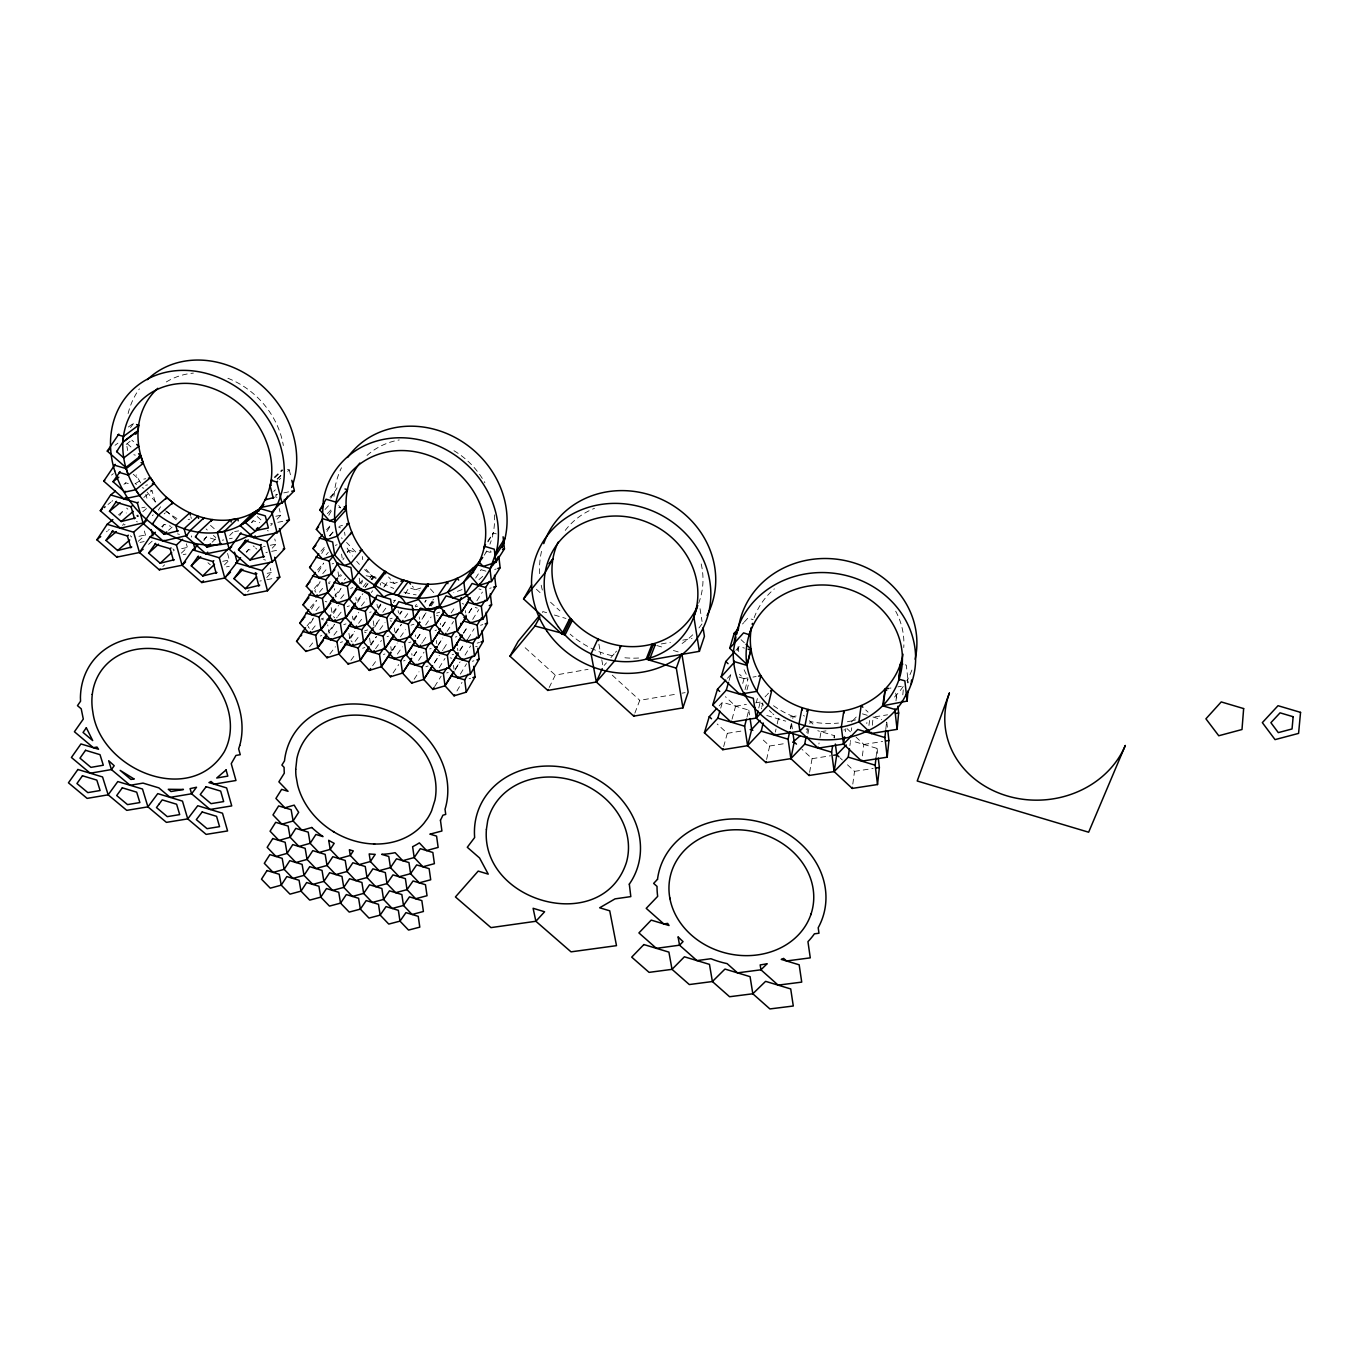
<?xml version="1.0" encoding="UTF-8"?>
<svg xmlns="http://www.w3.org/2000/svg" width="1369" height="1369" viewBox="0 0 1369 1369"><rect width="100%" height="100%" fill="white"/><g stroke="black" fill="none" stroke-linecap="round" stroke-linejoin="round"><path stroke-width="0.75" stroke-dasharray="5 3.75" d="M333.95 496.331L335.029 487.604A90.44 80.822 39.7 0 1 341.48 467.77M907.493 682.891L907.835 678.973A89.738 82.328 8.3 0 0 912.079 669.578M902.804 694.836L903.54 686.896M895.993 700.825L896.592 694.853M885.794 729.232L886.342 724.133M886.462 723.123L886.564 722.113M876.143 756.732L877.084 748.415L852.271 741.005M872.327 725.228L873.148 716.945M868.939 725.45L869.589 720.351M866.782 723.568L866.902 722.541M862.384 755.876L863.856 744.462L856.053 737.121M852.801 784.095L854.53 771.363L845.666 763.081M849.892 745.643L850.337 742.563M850.474 741.536L850.628 740.509M851.278 730.806L851.723 727.743M845.375 731.713L845.837 728.667M844.057 730.31L844.211 729.301M833.943 737.669L834.286 735.632L817.755 730.704M818.884 743.983L819.073 742.956M819.98 737.788L821.058 731.679L819.706 730.413M809.609 772.304L812.074 758.683L802.029 749.339M807.932 733.767L808.908 728.65M809.866 723.585L810.26 721.566A89.738 82.328 8.3 0 0 838.512 723.072M806.871 732.809L807.659 728.753M487.963 541.919L493.234 532.986L496.28 533.893M792.788 718.485L793.199 716.483L797.528 715.782M790.255 728.924L791.316 723.876M790.666 728.599L791.727 723.516M775.35 732.073L776.035 729.01M777.181 723.944L778.311 718.93L776.052 716.826M766.606 759.436L769.669 746.002L760.702 737.686M761.369 708.868L761.609 707.859M761.866 706.866L762.841 702.896M758.751 708.013L760 703.067M756.355 702.502L757.365 698.532M747.012 717.082L748.809 710.117L722.438 702.246L719.136 705.874M746.961 689.959L748.792 683.131M745.027 689.582L747.919 678.853M742.734 683.422L744.069 678.596L739.5 674.335M723.653 746.584L727.315 733.339L717.168 723.979M732.056 719.153L735.615 706.182L725.399 696.701M720.727 708.167L722.438 702.246M729.112 680.41L730.789 674.626L732.449 675.122M737.395 650.549L738.216 647.725M634.874 713.112L639.768 700.329L675.995 694.186M549.191 687.512L555.284 675.088L588.054 669.355M907.835 678.973L906.86 680.718M486.765 550.937L486.577 551.296A77.52 69.271 39.7 0 1 484.078 555.438M542.346 612.456L542.826 611.567L547.788 613.038M330.75 498.248L337.082 487.912M328.782 515.309L332.085 509.713M456.938 690.986L462.003 682.412M326.969 531.531L330.459 525.662M321.698 553.487L325.137 547.686M318.378 572.002L323.7 563.07M460.378 674.096L466.555 663.777M320.004 582.116L314.716 590.946L315.863 592.212M311.465 609.068L316.718 600.341M342.917 559.835L344.047 557.97M347.435 552.357L348.565 550.475L345.587 545.529M313.09 618.993L308.247 627.019L309.394 628.268M340.659 576.4L341.429 575.117M341.086 588.413L335.73 597.226L334.412 588.653M454.97 670.245L460.07 661.843M465.015 655.118L470.594 645.911M333.523 613.466L338.075 605.988M334.344 624.623L329.056 633.248L327.721 624.846M361.04 583.981L362.597 581.431M366.105 575.716L376.458 578.043M467.976 638.741L474.119 628.747M357.549 602.257L362.58 594.078M460.138 650.378L464.639 643.054M354.075 620.345L358.678 612.884M434.657 686.571L441.109 676.166M350.635 638.245L354.845 631.485M384.381 586.805L387.735 581.397L397.164 584.221M378.203 609.171L381.335 604.157M463.629 633.111L468.13 625.89M472.681 619.404L478.791 609.599M374.644 627.224L379.299 619.781L374.576 625.89M371.102 645.09L376.509 636.499M439.158 667.73L444.993 658.421M405.258 593.65L408.972 587.729L419.239 590.792M400.073 614.202L402.041 611.07M468.848 612.953L472.219 607.631M476.874 600.803L482.418 592.041M395.983 632.872L401.1 624.812M442.512 650.6L443.111 649.676M443.693 648.752L448.347 641.411M392.732 650.121L397.027 643.362M425.092 602.138L426.067 600.58M434.384 662.972L439.09 655.563M421.96 619.25L426.358 612.371L421.498 619.455M417.357 638.519L421.738 631.708M414.003 655.751L417.545 650.241L413.866 655.717M438.302 644.936L442.409 638.57M447.098 631.417L453.481 621.526M442.666 626.181L447.115 619.301M414.14 679.298L419.017 671.768M475.642 578.094L481.067 569.709M437.96 645.415L442.769 637.988M130.483 427.573L133.46 423.637M126.205 444.412L132.228 439.569M442.255 626.728L446.927 619.558M451.12 612.987L455.774 605.885M434.486 662.596L439.278 655.272M469.071 612.439L472.356 607.391M418.555 660.457L424.014 652.157M463.372 633.111L467.856 626.249M459.762 650.446L464.228 643.67M125.178 483.805L125.811 482.829L128.275 483.565M486.029 552.118L486.577 551.296L491.3 552.7M455.398 668.859L459.83 662.151M119.702 515.634L122.252 511.784L126.307 512.999M421.789 643.293L422.388 642.386M423.004 641.462L427.83 634.206M122.543 525.439L123.655 523.762M487.74 541.234L493.234 532.986M158.291 510.124L160.567 506.77M393.057 672.983L398.721 664.598M425.656 625.017L431.098 616.957M417.049 638.587L421.926 631.366M162.363 527.202L164.314 524.344L170.817 526.278M397.369 654.125L402.4 646.784M431.132 606.056L435.958 599.023M429.233 605.372L432.262 600.974M432.861 600.101L433.46 599.228M429.267 606.21L434.11 599.177M430.174 605.663L435 598.629M400.467 636.927L405.498 629.689M424.784 602.035L426.016 600.289M392.116 650.326L397.181 643.036M203.776 540.704L206.428 536.905L215.378 539.574M395.162 633.145L401.493 624.178M372.625 665.745L377.194 659.259M415.235 606.142L416.484 604.379M404.865 617.727L408.629 612.388M251.793 522.701L253.162 520.768L259.734 522.718M246.557 552.323L248.593 549.482L253.487 550.937M375.551 648.701L381.421 640.504M399.543 613.979L401.442 611.31M370.332 644.919L376.235 636.773M405.241 593.53L405.874 592.674A90.44 80.822 39.7 0 0 416.193 594.882M379.829 629.654L385.031 622.501M350.909 660.354L355.632 653.92M393.399 602.754L395.333 600.101M382.824 612.234L386.092 607.802M355.05 641.462L359.106 636.037M378.203 607.596L380.822 604.088M349.215 638.604L354.639 631.417M358.558 623.306L362.614 617.967M383.765 587.198L385.716 584.631A90.44 80.822 39.7 0 0 393.724 588.448M329.843 654.057L335.422 646.75M353.373 619.558L358.781 612.508M371.324 592.503L372.676 590.758M361.433 605.834L366.824 598.852M333.916 635.13L338.793 628.867M357.566 600.358L362.956 593.444M372.009 579.857L374.011 577.307L375.482 578.351M328.8 631.383L334.395 624.264M365.01 587.284L367.713 583.844M371.067 579.566L373.053 577.034L364.821 567.913M365.403 587.164L366.088 586.291M366.755 585.436L368.107 583.707M371.461 579.446L373.446 576.897L376.355 575.955M363.144 586.839L366.533 582.527M369.887 578.266L371.889 575.733A90.44 80.822 39.7 0 1 364.565 569.538M336.62 617.847L337.322 616.957M338.023 616.067L342.199 610.779M309.531 646.835L313.142 642.318M359.739 583.588L362.46 580.165M332.872 612.337L338.451 605.355M340.744 598.578L345.621 592.52M312.064 629.706L316.393 624.367M334.857 595.737L340.47 588.858M344.218 580.011L345.621 578.3M306.998 625.975L313.501 618.018M316.085 610.608L319.679 606.227M338.999 576.332L340.402 574.638M310.25 607.768L316.034 600.803M319.405 592.212L323.717 587.044M347.178 552.118L348.565 550.475A90.44 80.822 39.7 0 0 352.449 556.054M314.271 588.516L320.055 581.688M322.759 573.611L327.071 568.546M317.591 569.949L323.375 563.258M604.174 665.42L606.416 662.836M610.916 657.616L614.287 653.697M615.417 652.397L616.546 651.096M326.147 554.839L328.32 552.34M320.945 551.194L325.292 546.265M329.587 535.861L333.899 530.984M329.758 535.912L334.036 530.932M742.546 623.99L743.726 622.673M744.308 622.022L747.868 618.069L753.121 619.627M326.524 529.82L330.836 525.011M735.872 650.326L739.26 646.579L744.462 648.119M727.435 678.322L730.789 674.626M327.413 513.683L331.76 508.943M266.733 577.547L271.353 572.516L270.241 568.186M247.584 591.802L249.175 590.09M325.086 509.456L330.904 503.159M765.049 696.907L766.52 695.298M767.016 694.767L768.522 693.159M329.946 497.306L334.276 492.686M272.243 548.165L276.093 544.109L274.775 538.975M806.136 729.54L806.991 728.633M851.484 721.959L852.322 721.087M852.75 720.642L857.268 715.953M246.215 551.912L248.593 549.482M270.771 525.559L272.345 523.951M277.034 519.176L280.885 515.24L279.19 508.532M224.448 564.918L229.342 559.989L227.596 553.452M251.571 522.342L253.162 520.768M275.631 495.886L277.222 494.329M229.667 535.467L232.918 532.267M273.714 491.42L275.289 489.88M279.105 479.698L280.679 478.157M287.695 471.381L289.235 469.892L287.49 469.379M277.154 479.013L282.613 473.76M212.109 542.227L215.463 538.992M277.291 479.047L282.733 473.794M274.878 477.678L282.716 470.149M274.262 477.251L282.117 469.721M203.913 539.3L206.428 536.905M181.358 553.127L187.382 547.446L186.372 543.818M162.843 566.475L164.622 564.815M173.418 550.92L174.291 550.116L172.87 548.866M168.558 530.299L172.1 527.116M148.571 544.366L152.147 541.166M161.662 526.689L164.314 524.344M138.218 541.32L145.473 534.937L143.796 529.118M164.16 513.854L165.05 513.067M165.923 512.297L166.813 511.527L176.806 520.34M152.335 515.617L153.242 514.83M137.311 516.37L138.235 515.583M142.838 511.681L146.483 508.583M124.134 525.063L125.075 524.276M106.457 531.788L107.398 531.001M108.339 530.214L109.28 529.427M143.813 497.477L152.01 490.632L155.587 503.364M118.521 514.881L122.252 511.784M135.155 483.736L141.76 479.561M107.997 504.494L110.838 502.183M111.779 501.413L112.737 500.66M123.946 484.318L125.811 482.829M111.488 475.129L113.387 473.64M115.03 445.301L117.905 443.162M128.395 426.991L133.118 423.534M338.982 526.466L342.472 525.302M335.268 545.358L337.116 544.742M355.752 551.981L346.597 542.449M332.119 563.891L333.608 563.395M328.748 582.321L330.237 581.825M350.601 588.379L352.826 587.643M397.284 582.39L394.289 583.365L388.539 576.965M347.161 606.587L349.369 605.868M321.39 618.839L323.58 618.138M420.831 588.003L415.543 589.697L412.343 586.154M393.605 600.734L395.093 600.255M494.688 569.47L496.245 568.974M369.647 612.388L371.136 611.926M343.756 624.623L345.946 623.922M320.312 636.02L321.766 635.558M415.492 606.809L417.75 606.091M389.943 618.908L392.167 618.206M489.674 588.362L491.214 587.866M364.65 630.869L367.594 629.928M340.368 642.472L342.558 641.77M436.66 613.124L439.689 612.183M410.974 625.188L413.968 624.247M387.051 636.653L388.522 636.191M362.631 648.239L364.838 647.554M435.034 630.544L436.54 630.082M408.732 642.677L410.957 641.993M383.457 654.468L384.929 654.006M480.553 625.291L482.829 624.589M455.347 637.064L456.852 636.602M429.678 648.94L431.167 648.478M403.547 660.919L405.019 660.474M477.199 643.139L479.475 642.437M452.146 654.758L453.635 654.296M425.862 666.703L428.086 666.018M472.373 661.261L473.879 660.799M446.722 672.949L448.211 672.487M469.088 678.733L470.594 678.288M852.288 720.761L845.751 722.113M143.762 479.133L145.764 478.705M145.627 485.293L147.544 484.883M141.811 507.831L145.097 507.146M136.643 515.377L138.047 515.086M275.785 494.551L277.12 494.277M283.742 492.891L289.064 491.779M188.135 519.553L189.795 519.21M138.953 536.289L145.473 534.937M139.98 542.432L144.156 541.576M275.819 516.267L280.885 515.24M270.634 523.797L272.072 523.506M277.856 522.325L283.64 521.144M181.649 548.627L187.382 547.446M222.291 540.207L223.712 539.916M229.41 538.77L232.251 538.188M183.189 554.633L185.996 554.069M263.532 546.625L265.21 546.282M270.223 545.29L276.093 544.109M222.753 561.307L229.342 559.989M265.928 552.511L267.349 552.22M271.661 551.365L278.831 549.927M226.467 566.869L229.29 566.304M267.212 573.337L271.353 572.516M259.87 581.055L261.291 580.781M266.972 579.669L274.091 578.266M661.261 643.943L670.468 642.318M682.772 640.144L692.029 638.502M744.069 678.596L747.919 677.929M752.95 677.073L756.133 676.543M682.07 693.159L685.116 692.646M735.615 706.182L746.379 704.385M755.602 702.845L760.24 702.075M889.833 688.196L890.979 688.008M897.876 686.862L901.332 686.297M778.311 718.93L779.235 718.776M790.409 716.945L793.199 716.483L797.408 718.058M727.315 733.339L742.546 730.858M874.911 716.86L887.557 714.806M821.058 731.679L827.27 730.67M769.669 746.002L784.985 743.538M863.856 744.462L882.646 741.468M812.074 758.683L830.572 755.756M854.53 771.363L873.148 768.471M405.737 592.64L403.906 592.11M905.251 664.838L906.312 665.146L908.263 682.806M338.845 507.369L340.505 507.865M275.46 496.844L276.932 497.289M133.837 454.73L135.309 455.158M338.827 527.39L340.453 527.869M481.477 569.829L485.927 571.164M895.668 693.125L897.106 699.405M142.188 487.706L143.813 488.203M150.368 490.153L152.01 490.632M348.753 550.167L355.752 552.255M478.962 588.944L481.032 589.56M554.394 615.023L565.979 618.463M656.795 645.518L663.452 647.503M673.411 650.48L678.391 651.969M267.349 530.642L268.29 530.915M739.089 677.107L747.85 679.726M862.436 713.865L867.33 715.32M872.977 717.014L881.67 719.598M462.174 603.592L463.817 604.088M475.231 607.494L477.285 608.11M136.866 516.147L138.491 516.643M136.455 521.572L137.396 521.863M177.525 533.842L179.425 534.406M263.618 559.527L265.518 560.092M328.509 583.16L329.724 583.519M436.574 615.417L438.2 615.896M766.76 715.474L782.435 720.162M783.256 720.402L785.738 721.138M325.172 601.385L326.797 601.881M390.216 620.824L391.431 621.184M475.625 646.339L477.251 646.818M321.869 619.438L323.495 619.917M364.462 632.17L366.071 632.649M450.196 657.804L451.821 658.284M385.716 584.631L381.746 582.407M373.48 576.931L371.889 575.733M130.329 535.758L131.749 537.007M126.632 508.121L127.865 509.2M207.934 562.727L210.347 564.867M133.255 474.256L139.758 480.006M135.189 483.462L136.438 484.558M127.197 443.659L131.749 447.697M210.501 525.388L215.481 529.786M206.069 528.947L207.284 530.025M213.376 535.416L215.806 537.555M253.162 545.855L254.377 546.916M255.592 547.994L256.79 549.072M131.852 440.151L133.58 441.708M257.201 516.558L263.002 521.726M525.148 647.725L555.284 675.088M612.268 675.157L639.768 700.329M536.391 589.252L541.114 593.581M550.526 602.223L559.921 610.848M761.369 703.136L763.628 705.24M769.292 710.511L771.551 712.616M772.681 713.677L773.81 714.721M840.104 757.896L842.329 759.966M741.057 639.682L744.377 642.797M803.535 715.285L804.424 716.124M809.353 720.727L812.964 724.098M847.103 728.702L850.457 731.867M865.756 709.946L868.049 712.12M333.523 616.58L334.669 617.83M351.012 640.709L352.158 641.958M338.691 505.503L340.47 507.488M430.414 588.91L434.846 593.855M490.256 550.937L491.231 552.049M145.85 494.431L146.894 498.145M191.369 535.861L191.711 537.11M190.821 516.609L191.335 518.492M289.235 469.892L291.169 477.713M598.903 644.183L600.82 654.622M601.778 659.807L602.736 664.992M700.038 608.692L702.057 621.492M331.161 607.614L331.897 612.251M348.941 633.368L349.643 637.954M338.04 571.866L338.759 576.571M352.483 616.187L352.962 619.267M341.583 554.103L342.182 558.073M748.809 710.117L749.545 714.943M355.837 597.278L356.299 600.392M344.56 532.165L345.039 535.382M369.579 638.091L370.605 644.953M359.226 578.18L360.03 583.673M373.241 620.91L374.028 626.3M362.289 556.481L362.751 559.664M377.023 604.345L377.485 607.46M390.798 646.613L391.346 650.429M380.24 583.228L380.514 585.162M394.34 627.96L394.871 631.793M791.693 724.081L792.36 728.89M398.122 610.642L398.447 612.97M411.795 653.629L412.001 655.152M415.44 634.994L415.646 636.534M419.222 616.957L419.53 619.267M436.352 640.504L436.745 643.584M834.286 735.632L834.594 738.028M440.339 623.254L440.544 624.794M453.498 665.368L453.995 669.167M457.554 648.324L457.862 650.617M465.409 610.591L465.7 612.936M877.084 748.415L878.094 756.783M886.821 722.319L887.386 727.179M238.668 530.864A92.185 78.752 46.3 0 1 234.664 531.48M176.926 518.492A92.185 78.752 46.3 0 1 163.852 509.319M155.724 501.91A92.185 78.752 46.3 0 1 147.116 492.104M140.716 482.915A92.185 78.752 46.3 0 1 136.198 474.838M127.693 450.538A92.185 78.752 46.3 0 1 126.923 446.345M128.104 413.558A92.185 78.752 46.3 0 1 139.416 388.83M166.299 381.968A79.008 67.492 46.3 0 1 193.405 373.104M227.904 378.272A79.008 67.492 46.3 0 1 283.349 445.524M482.778 576.349A90.44 80.822 39.7 0 1 478.329 580.062M462.037 589.56A90.44 80.822 39.7 0 1 453.772 592.52M359.397 564.404A90.44 80.822 39.7 0 1 356.693 561.358M342.079 538.684A90.44 80.822 39.7 0 1 341.651 537.726M366.995 455.449A77.52 69.271 39.7 0 1 399.269 439.928M453.96 450.709A77.52 69.271 39.7 0 1 484.9 482.812M494.414 514.864A77.52 69.271 39.7 0 1 489.948 544.126M701.955 623.939A89.447 82.345 26.2 0 1 698.293 628.747M692.714 634.805A89.447 82.345 26.2 0 1 679.435 645.244M638.638 658.027A89.447 82.345 26.2 0 1 621.937 657.462M612.063 655.7A89.447 82.345 26.2 0 1 570.154 634.172M542.346 590.056A89.447 82.345 26.2 0 1 540.943 583.896M539.677 573.679A89.447 82.345 26.2 0 1 541.662 550.749M565.226 530.419A76.664 70.572 26.2 0 1 594.488 508.344M701.202 563.925A76.664 70.572 26.2 0 1 698.378 603.934M903.232 686.485A89.738 82.328 8.3 0 1 893.837 697.728M855.642 719.872A89.738 82.328 8.3 0 1 853.726 720.402M793.199 716.483A89.738 82.328 8.3 0 1 772.595 705.069M746.242 674.284A89.738 82.328 8.3 0 1 742.939 666.874M738.747 651.576A89.738 82.328 8.3 0 1 737.84 643.516M754.148 617.744A76.921 70.555 8.3 0 1 774.358 588.875M895.685 611.19A76.921 70.555 8.3 0 1 903.762 647.554"/><path stroke-width="1.5" d="M427.436 608.897L426.786 609.787L428.565 609.633A92.065 81.935 39.2 0 0 459.625 600.272L466.932 595.737A92.065 81.935 39.2 0 0 490.016 569.196L496.434 551.467A92.065 81.935 39.2 0 0 426.871 441.691A92.065 81.935 39.2 0 0 323.341 500.01L322.28 519.296A92.065 81.935 39.2 0 0 332.581 555.694L337.304 563.823A92.065 81.935 39.2 0 0 361.074 589.457L362.682 590.638L374.473 586.839L385.853 571.883L384.347 573.371M906.518 693.843L902.154 701.903A91.364 83.475 8.7 0 1 850.389 737.018L842.808 738.576A91.364 83.475 8.7 0 1 807.145 737.891L789.793 732.723A91.364 83.475 8.7 0 1 760.12 713.916L754.832 708.509A91.364 83.475 8.7 0 1 733.288 651.627L735.923 636.944M911.241 683.987L911.583 679.999M862.864 707.225L861.135 705.583L858.911 721.771L871.317 733.476L897.089 729.352L894.813 709.416L882.629 705.788L907.117 701.082L907.989 691.037M902.154 701.903L902.239 700.877M897.089 729.352L898.646 713.009L897.876 706.216M894.984 710.956L895.189 708.902M900.665 663.469L898.731 680.273L900.665 663.469L902.77 664.102M844.108 712.958L843.852 710.819L841.319 727.042L843.509 744.12L861.7 761.164L887.215 757.177L888.943 740.475L887.814 730.806M887.215 757.177L884.904 737.532L885.692 730.276M832.626 745.9L831.599 752.18L834.149 771.586L852.22 788.424L877.512 784.54L879.377 767.513L878.248 757.981M883.433 704.949L885.247 688.966L888.686 688.385M738.165 630.561L738.404 628.593A89.738 82.328 8.3 0 1 841.764 559.938A89.738 82.328 8.3 0 1 915.142 659.242M877.512 784.54L875.167 765.185L876.023 757.776M882.629 705.788L885.247 688.966M871.317 733.476L871.454 732.432M868.425 729.574L865.721 731.799L865.841 730.772M92.288 694.305L92.305 694.237A73.601 60.014 36.8 0 0 92.852 712.102C100.399 769.72 190.205 807.453 224.311 751.718A73.823 60.202 36.8 0 0 179.356 655.255A73.823 60.202 36.8 0 0 92.305 694.237M861.7 761.164L861.837 760.103M852.22 788.424L852.374 787.329M138.645 425.177L123.467 436.437L122.919 442.17L138.081 430.824L138.645 425.177L136.575 424.561M789.605 731.97L788.099 739.192L790.854 758.631L809.028 775.487L834.149 771.586L848.232 757.143L849.447 748.757M271.866 479.544L270.018 485.909L270.822 485.139M850.389 737.018L850.543 735.992M770.507 691.003L771.996 689.394L768.197 705.24L756.253 718.075L731.217 722.199L712.701 705.069L726.254 690.216L753.309 698.276L756.253 718.075L774.649 735.17L799.855 731.08L805.006 725.673A78.307 71.547 8.7 0 0 900.032 641A78.307 71.547 8.7 0 0 771.363 602.6A78.307 71.547 8.7 0 0 798.846 723.825L799.855 731.08L818.149 748.159L843.509 744.12L844.605 736.847M842.808 738.576L842.962 737.549M834.149 771.586L836.767 754.781L835.364 744.034M818.149 748.159L818.337 747.115M335.679 503.672L347.435 489.691L345.005 488.973M809.028 775.487L809.216 774.426M347.144 491.197L347.435 489.691M807.145 737.891L807.351 736.864M746.481 719.101L744.633 726.203L747.594 745.694L765.887 762.584L790.854 758.631L804.715 744.137L806.101 736.898M485.174 546.094L484.044 547.788L485.499 544.571M790.854 758.631L794.208 742.066L793.045 733.681M789.793 732.723L790.016 731.679M774.649 735.17L774.888 734.143M765.887 762.584L766.127 761.54M347.623 457.468A90.44 80.822 39.7 0 1 453.652 436.728A90.44 80.822 39.7 0 1 505.093 538.12L502.201 547.737M716.654 708.577L709.245 716.672L704.402 732.791L722.798 749.699L747.594 745.694L761.232 731.166L763.2 723.003M760.12 713.916L760.377 712.89M756.253 718.075L758.015 711.007M747.594 745.694L751.701 729.369L750.075 718.554M754.832 708.509L755.089 707.499M745.643 694.922L745.369 695.914L744.223 692.543M758.512 676.132L760.907 675.721L756.903 691.362L739.773 694.237L740.047 693.244M722.798 749.699L723.089 748.655M739.773 694.237L721.138 676.902L734.845 661.775L746.961 665.385L750.999 649.009L746.037 644.354M731.217 722.199L731.491 721.172M746.961 665.385L750.999 649.077M748.946 635.644L750.349 630.818M750.879 628.953L751.136 628.012M752.18 624.315L752.437 623.391M704.402 732.791L717.801 718.195L719.854 711.144M726.254 690.216L728.548 682.361M733.784 662.955L734.349 661.022M733.288 651.627L733.579 650.669M736.762 634.138L737.309 632.29M737.857 630.442L738.404 628.593L734.212 633.265L729.711 648.273L746.789 664.256M721.138 676.902L725.758 661.518L734.314 652.055M712.701 705.069L717.442 689.309L725.758 680.153M749.237 634.72L743.572 632.872L729.711 648.273M899.091 679.212L904.858 680.838L907.117 701.082M598.27 640.692L597.945 638.947L591.083 653.852L596.336 682.002L633.71 716.124L682.926 707.876L688.162 692.132L682.121 655.426M649.265 660.098L655.135 645.039L653.68 643.687L647.794 658.729L649.265 660.098L699.388 651.336L704.419 636.328L703.067 627.858M810.79 914.783A72.933 62.324 13.4 0 0 724.423 830.624A72.933 62.324 13.4 0 0 688.847 932.7A72.933 62.324 13.4 0 0 810.79 914.783L811.115 913.808M682.926 707.876L676.32 668.158L681.386 653.886M696.136 610.369L693.843 616.786L699.388 651.336M696.462 609.445L697.42 606.741M633.71 716.124L634.104 715.114M539.711 615.331L518.167 641.376L509.952 656.213L547.771 690.421L596.336 682.002L602.223 668.602M479.698 561.068L478.209 563.942M547.771 690.421L548.25 689.446M569.299 619.455L572.345 620.362L565.021 634.976L561.906 634.052L569.299 619.455L571.198 619.113L563.857 633.693L534.971 626.009L509.952 656.213M534.971 626.009L539.916 616.923M561.906 634.052L523.574 598.955L531.668 584.905M446.876 667.815L443.385 673.497L444.993 685.801L454.08 695.811L466.247 692.166L475.077 676.936L473.777 666.309M346.648 523.899L348.753 523.198L337.407 536.135L326.079 539.916L316.342 529.375L322.639 518.697L334.875 522.325L346.289 509.576L346.083 506.239L334.652 518.937L329.399 520.699L319.764 510.021L326.096 499.206L335.97 502.149M450.863 649.796L447.355 655.375L448.981 667.815L458.102 677.895L470.337 674.198L479.15 659.191L477.849 648.478M466.247 692.166L464.707 679.863L468.061 674.164M350.361 534.543L351.816 532.13L340.556 545.204L334.686 555.01L322.502 559.031L312.953 548.524L322.16 534.68M454.08 695.811L454.662 694.836M334.806 569.675L331.212 573.936L319.114 577.889L309.599 567.485L318.755 553.675M332.085 587.455L327.79 592.657L315.76 596.559L306.297 586.24L315.4 572.482M430.174 642.523L425.947 648.974L427.624 661.415L436.779 671.512L448.981 667.815L455.552 657.822L462.174 659.807L474.478 656.042L483.257 641.274L481.956 630.459M347.178 629.586L342.336 635.918L330.391 639.682L321.048 629.535L319.045 617.008L312.44 615.04L303.011 604.807L312.081 591.1M458.102 677.895L458.683 676.936M470.337 674.198L468.797 661.775L472.151 656.162M325.343 624.161L321.048 629.535L309.154 633.317L299.76 623.169L308.795 609.53M368.021 559.887L368.997 558.295L352.843 580.388L340.693 584.323L331.212 573.936L338.023 562.967M323.443 640.418L317.728 647.691L305.903 651.422L296.56 641.359L305.544 627.755M459.522 612.285L455.466 618.583L457.058 631.263L466.281 641.513L478.654 637.697L487.415 623.169L486.115 612.251M354.143 592.965L349.3 599.074L337.219 602.976L327.79 592.657L337.595 578.043M474.478 656.042L472.938 643.498L476.84 637.047M305.852 613.055L312.44 615.04L324.402 611.19L333.437 597.483M426.307 660.56L422.063 667.114L423.74 679.452L432.878 689.463L444.993 685.801L453.618 671.614M444.993 685.801L453.823 672.128M468.797 661.775L462.174 659.807L462.739 658.865M321.048 629.535L330.75 614.989M344.44 646.698L338.896 654.04L327.02 657.753L317.728 647.691L326.678 634.087M374.182 601.094L370.828 605.509L358.695 609.376L349.3 599.074L357.685 586.172M461.37 597.62L459.625 600.272L461.165 612.696L470.423 623.032L482.881 619.164L491.608 604.893L490.307 593.855M327.191 619.438L333.796 621.423L345.792 617.59L355.512 602.993M466.281 641.513L467.411 639.665M478.654 637.697L477.114 625.034L480.468 619.592M481.015 618.702L481.563 617.795M368.98 634.994L363.641 642.283L351.645 646.031L342.336 635.918L351.32 622.228M448.981 667.815L458.136 652.91L455.894 653.612M455.552 657.822L457.845 654.074M432.878 689.463L434.059 687.529M363.452 655.751L360.098 660.388L348.171 664.085L338.896 654.04L347.846 640.418M396.24 606.604L392.373 611.943L380.188 615.793L370.828 605.509L377.211 595.224L390.559 599.211L392.373 611.943L401.682 622.228L413.917 618.377L419.513 610.334M473.503 572.636L472.972 568.186L463.834 581.928L465.323 593.941L474.615 604.379L487.142 600.443L495.835 586.411L494.551 575.271M348.547 625.838L355.153 627.806L367.217 623.99L376.218 610.249M408.937 636.157L404.539 642.574L406.285 655.032L415.474 665.146L427.624 661.415L434.127 651.422L440.732 653.389L453.002 649.625L462.14 634.976L459.881 635.678M462.174 659.807L453.002 649.625L461.918 635.849M470.423 623.032L470.987 622.125M482.881 619.164L481.34 606.381L485.225 600.152M393.314 636.79L384.946 648.649L372.916 652.397L363.641 642.283L373.258 627.687M385.185 661.124L381.301 666.737L369.322 670.416L360.098 660.388L369.014 646.75M392.373 611.943L398.824 601.676L412.189 605.663L413.917 618.377L423.209 628.645L435.479 624.812L444.395 611.395M436.779 671.512L437.378 670.57M369.921 632.221L376.526 634.189L388.642 630.39L397.626 616.649M479.971 583.759L478.842 585.504L491.454 581.517L500.113 567.741L498.829 556.362M415.56 641.274L406.285 655.032L394.186 658.763L384.946 648.649L393.896 634.959M437.43 606.758L433.819 612.114L435.479 624.812L444.737 635.079L457.058 631.263L466.179 616.837L465.99 615.28M457.058 631.263L466.025 617.419M474.615 604.379L475.18 603.472M487.142 600.443L485.619 587.523L489.486 581.397M426.7 609.787L417.579 598.185L427.436 584.272L428.617 584.272L417.802 599.759L405.498 603.661C401.784 595.053 391.739 590.997 383.885 597.209L374.473 586.839L374.199 584.888L384.792 571.215L385.784 571.831M428.617 584.272L426.135 586.308M433.494 625.188L429.866 630.647L431.526 643.208L440.732 653.389L441.331 652.465M453.002 649.625L451.394 637.064L454.884 631.571M411.196 660.029L402.52 673.086L390.49 676.765L381.301 666.737L390.832 652.157M413.917 618.377L420.437 608.127L433.819 612.114M404.557 655.152L400.775 660.748L402.52 673.086L411.675 683.114L423.74 679.452L432.125 666.275M423.74 679.452L432.604 665.779M391.312 638.621L397.917 640.589L410.084 636.807L419.65 622.142M479.869 583.639L478.671 585.453L470.097 575.647L479.15 561.992L483.137 566.441L495.8 562.385L504.442 548.883L503.09 536.785M406.285 655.032L415.201 641.325M447.868 583.673L447.629 581.705L438.097 595.618L439.483 606.227L448.775 616.58L461.165 612.696L470.183 597.757M492.686 563.378L493.798 561.666M490.016 569.196L494.414 562.334M402.52 673.086L411.402 659.43M435.479 624.812L444.463 610.985M427.624 661.415L437.156 646.647M495.133 556.464L503.792 543.048M434.127 651.422L437.105 646.784M444.737 635.079L445.918 633.248M138.577 453.738L140.836 455.757L125.828 467.479L107.278 451.086L118.812 434.059M412.702 645.004L419.325 646.989L431.526 643.208L440.476 629.449M411.675 683.114L412.291 682.156M466.932 595.737L467.496 594.848M496.434 551.467L505.093 538.12M136.643 444.412L138.817 446.345L123.74 457.93L116.622 451.633L122.799 442.136L137.961 430.79L135.668 434.298M461.165 612.696L467.89 602.36L481.34 606.381M148.451 478.14L150.453 477.713L154.286 483.445L139.587 495.595L123.98 498.915L103.753 481.135L115.184 464.348M448.775 616.58L449.357 615.674M431.526 643.208L439.877 630.459M150.453 477.713L135.685 489.76L124.819 492.087L113.028 481.7L120.113 471.621M415.474 665.146L416.108 664.205M144.121 522.701L120.369 528.246L100.296 510.705L110.667 494.945L115.458 491.112M135.445 517.961L121.191 521.538L109.486 511.287L116.502 501.328M480.262 560.212L481.392 558.501M478.774 563.087L479.903 561.376M141.298 550.868L139.467 552.511L116.81 557.132L96.891 539.797L107.158 524.31L112.874 519.57M131.766 547.001L117.631 550.509L106.012 540.396L112.96 530.573M412.736 617.915L408.338 624.213L410.084 636.807L419.325 646.989L420.557 645.141M440.698 607.579L441.297 606.689M187.04 535.519L163.168 541.029L143.197 523.506L152.387 509.884L166.813 497.529L172.87 502.594L171.741 504.271M165.683 499.206L166.813 497.529M390.49 676.765L391.14 675.807M423.209 628.645L423.825 627.738M178.381 530.761L164.075 534.321L152.438 524.087L158.564 515.052L172.87 502.594M185.568 561.923L182.077 565.243L159.283 569.829L139.467 552.511L149.94 537.076L155.399 532.25M174.359 559.716L160.173 563.224L148.605 553.127L155.655 543.322M394.186 658.763L394.837 657.839M410.084 636.807L416.912 626.831M417.511 625.941L419.342 623.254M428.685 609.633L429.301 608.726M426.786 608.931L425.297 609.889L412.736 609.718A92.065 81.935 39.2 0 1 375.174 598.51L363.213 591.032L363.932 590.193M428.36 608.332L427.128 610.112L439.483 606.227L446.123 595.874L459.573 599.896M231.669 546.676L229.188 549.157L206.035 553.829L186.167 536.323L190.137 530.573L203.895 517.876L202.903 519.296M221.367 543.579L207.027 547.138L195.442 536.922L198.659 532.267L212.263 519.536L211.066 521.264M391.38 611.532L386.828 617.795L388.642 630.39L397.917 640.589L398.567 639.665M419.239 610.026L419.855 609.119M385.836 660.2L390.935 652.859M226.415 576.298L224.756 578.009L201.791 582.544L182.077 565.243L192.789 549.876L197.957 544.948M217.004 572.464L202.766 575.955L191.266 565.859L198.385 556.088M369.322 670.416L370.657 668.534M412.736 609.718L413.37 608.811M279.447 528.605L284.581 548.781L272.26 562.009L248.953 566.646L229.188 549.157L241.047 532.746M401.682 622.228L402.965 620.414M381.301 666.737L379.487 654.365L384.056 647.913M264.405 556.43L250.014 559.972L238.48 549.773L245.753 539.865M274.673 557.269L279.789 577.153L267.485 590.775L244.367 595.258L224.756 578.009L240.585 557.679M372.916 652.397L374.233 650.549M388.642 630.39L395.076 621.389M395.727 620.499L397.626 617.847M259.682 585.213L245.41 588.704L233.979 578.625L241.184 568.871M384.946 648.649L383.149 636.174L387.051 630.715M364.12 654.827L366.105 652.072M366.772 651.148L367.44 650.241M368.09 649.334L368.757 648.427M396.325 605.783C395.829 607.306 390.559 605.8 392.099 604.516M370.725 604.294L365.335 611.361L367.217 623.99L376.526 634.189L377.194 633.282M261.428 506.855L263.823 504.494L256.02 513.118L265.295 515.873L268.392 527.989L254.685 530.778L245.291 522.428L240.105 525.542L253.59 537.555L277.103 532.781L289.441 519.963L284.307 499.48M369.647 634.104L370.315 633.197M372.282 630.51L372.95 629.62M398.071 595.429L408.253 581.585L410.529 584.118M348.171 664.085L348.855 663.144M380.188 615.793L380.856 614.903M360.098 660.388L358.216 647.999L362.939 641.599M393.605 594.112L403.872 580.285L408.253 581.585M351.645 646.031L353.014 644.2M363.641 642.283L361.758 629.774L366.481 623.477M367.217 623.99L373.224 615.947M373.891 615.057L375.859 612.422M345.125 645.792L345.809 644.885M346.494 643.978L348.53 641.274M374.849 600.221L375.517 599.348M348.736 598.801L343.859 604.961L345.792 617.59L355.153 627.806L356.522 625.992M375.174 598.51L375.842 597.62M327.02 657.753L327.739 656.829M338.896 654.04L336.962 641.65L341.138 636.191M347.863 628.679L348.547 627.789M350.601 625.12L351.285 624.23M369.305 595.121L369.972 594.249M358.695 609.376L359.38 608.486M330.391 639.682L331.093 638.758M342.336 635.918L340.385 623.391L345.262 617.145M345.792 617.59L349.951 612.251M350.652 611.361L351.337 610.488M352.021 609.616L352.706 608.726M354.742 606.108L355.427 605.235M362.973 589.902L362.272 590.775L352.843 580.388L350.909 567.502L337.493 563.498M325.548 637.714L326.25 636.807M362.682 590.638L363.367 589.765M361.074 589.457L361.775 588.584M327.431 592.452L322.399 598.544L324.402 611.19L333.796 621.423L335.2 619.627M354.828 592.11L355.512 591.237M356.197 590.381L356.881 589.509M305.903 651.422L306.622 650.497M317.728 647.691L315.709 635.284L320.757 628.97M326.044 623.254L326.763 622.365M328.885 619.712L329.587 618.839M337.219 602.976L337.938 602.086M309.154 633.317L310.609 631.52M349.3 599.074L347.367 586.326L352.244 580.285M351.234 580.901L351.936 580.045M319.045 617.008L323.358 611.686M324.402 611.19L327.978 606.775M328.697 605.902L329.399 605.03M330.117 604.157L330.819 603.284M332.941 600.666L333.642 599.81M296.56 641.359L298.784 638.638M300.992 635.935L301.71 635.028M548.901 563.788L552.922 558.86L545.136 572.584L523.574 598.955M340.693 584.323L342.113 582.595M312.44 615.04L313.176 614.151M332.804 586.599L333.506 585.744M299.76 623.169L303.473 618.72M304.192 617.83L304.928 616.94M315.76 596.559L317.214 594.813M327.79 592.657L325.788 579.874L331.538 573.046M303.011 604.807L305.971 601.299M306.707 600.426L307.443 599.554M308.179 598.681L308.915 597.808M319.114 577.889L319.85 577.034M331.212 573.936L329.21 561.033L333.54 555.985M306.297 586.24L308.521 583.656M309.257 582.8L309.993 581.945M619.935 647.161L621.081 645.843L614.63 660.868L596.336 682.002M309.599 567.485L311.088 565.791M326.815 539.095L325.942 539.968L319.199 537.966M326.849 539.198L326.113 540.019L332.667 541.97L334.686 555.01L344.201 565.5L350.892 563.292L361.929 549.962L359.876 550.629M312.953 548.524L315.914 545.221M316.342 529.375L318.566 526.945M244.367 595.258L245.171 594.403M267.485 590.775L262.215 570.599L270.052 562.214M245.41 588.704L256.533 576.811M319.764 510.021L322.725 506.838M750.178 729.609L751.701 729.369L760.069 720.402M322.605 505.178L324.094 503.587M258.895 586.069L255.815 574.33L256.619 573.474M806.563 711.178L808.155 709.501A76.921 70.555 8.3 0 0 902.975 654.16M792.668 742.306L800.163 735.803M233.979 578.625L242.878 569.35M272.26 562.009L266.972 541.542L276.384 531.788M250.014 559.972L261.924 547.6M263.601 557.269L260.521 545.341L261.308 544.503M843.509 744.12L857.764 729.437L884.904 737.532M833.67 755.26L836.767 754.781L846.282 744.976M227.237 575.459L230.505 572.088M253.59 537.555L255.216 535.912M238.48 549.773L248.217 539.951M260.452 507.557L282.048 503.09L294.386 490.684L291.819 480.314M256.294 529.153L257.902 527.544M277.103 532.781L271.815 512.006L272.602 511.219M273.406 510.415L280.457 503.347M201.791 582.544L203.502 580.832M202.766 575.955L214.505 564.268M224.756 578.009L219.297 557.782L229.222 547.908M216.165 573.303L212.948 561.53L213.804 560.691M266.579 498.384L264.987 499.959L274.057 497.443M256.02 513.118L260.846 508.361M240.105 525.542L253.06 512.862L258.176 509.781L259.34 510.808M245.291 522.428L258.176 509.781M206.035 553.829L207.729 552.169M191.266 565.859L200.678 556.755M220.529 544.4L217.346 532.575L224.43 531.36L237.624 518.611L238.206 520.819M282.048 503.09L276.726 481.991L277.531 481.221M207.027 547.138L210.415 543.869M270.942 485.174L270.138 485.944L273.252 498.23M217.346 532.575L230.642 519.809L237.624 518.611M195.442 536.922L196.297 536.1M159.283 569.829L160.173 568.991M160.173 563.224L171.673 552.546M149.94 537.076L176.413 544.982L182.573 539.3M154.748 544.143L170.15 548.747L171.039 547.925M163.168 541.029L164.075 540.225M148.605 553.127L158.513 544.16M164.075 534.321L166.778 531.908M142.205 550.047L143.129 549.243M116.81 557.132L117.751 556.31M152.438 524.087L153.345 523.3M117.631 550.509L129.713 540.002M112.018 531.377L127.403 535.981L128.344 535.176M145.046 521.914L146.877 520.323M107.158 524.31L133.597 532.199L144.635 522.667M106.012 540.396L116.416 531.583M120.369 528.246L121.311 527.459M121.191 521.538L133.323 511.339M96.891 539.797L98.825 538.188M99.783 537.384L100.741 536.58M110.667 494.945L137.311 502.885L138.252 502.115M115.544 502.115L131.065 506.735L132.006 505.948M123.98 498.915L125.88 497.358M109.486 511.287L119.924 502.748M124.819 492.087L125.777 491.317M100.296 510.705L102.23 509.131M104.164 507.574L105.122 506.804M119.154 472.373L128.378 475.111L143.334 463.27L141.178 456.904L138.971 456.253M113.028 481.7L118.778 477.182M114.226 465.101L126.17 468.66L141.178 456.904M103.753 481.135L104.728 480.382M116.622 451.633L117.58 450.914M107.278 451.086L110.205 448.912M344.149 506.889L346.083 506.239M400.877 581.243L403.872 580.285M502.526 549.499L504.442 548.883M497.786 568.477L500.113 567.741M493.524 587.147L495.835 586.411M467.976 599.246L470.269 598.527M442.7 611.224L444.223 610.745M417.716 623.083L419.958 622.365M489.298 605.611L491.608 604.893M463.903 617.556L466.179 616.837M438.782 629.364L440.288 628.901M413.934 641.068L415.423 640.606M485.122 623.888L487.415 623.169M434.914 647.332L436.403 646.87M410.204 658.865L411.675 658.421M480.981 641.975L483.257 641.274M476.891 659.875L479.15 659.191M472.835 677.621L475.077 676.936M311.79 827.492L302.019 830.264L293.12 820.989L291.135 809.695L278.643 805.913L272.979 814.914L281.911 824.189L293.12 820.989L298.682 812.296A85.066 71.582 30.2 0 1 294.198 805.126L284.889 807.813L275.922 798.452L281.638 789.365L288.055 791.316L278.882 781.836L284.307 773.177A85.066 71.582 30.2 0 1 284.119 767.393L281.894 765.049L284.495 760.89A85.066 71.582 30.2 0 1 377.998 707.26A85.066 71.582 30.2 0 1 446.191 804.904A85.032 71.547 30.2 0 1 445.028 809.233L445.729 814.418L442.854 815.222A85.032 71.547 30.2 0 1 440.442 820.219M152.353 483.856L154.286 483.445M291.734 491.231L294.386 490.684M286.549 520.545L289.441 519.963M283.143 549.072L284.581 548.781M276.932 577.701L279.789 577.153M895.48 713.523L898.646 713.009M885.794 740.971L888.943 740.475M876.263 767.992L879.377 767.513M418.794 598.202L417.579 598.185M374.678 844.006L373.566 843.971M117.837 434.777L123.467 436.437M271.062 480.314L276.726 481.991M484.369 546.265L494.295 549.209L495.8 562.385M344.269 508.977L346.289 509.576M141.058 462.602L143.334 463.27M477.644 564.815L489.931 568.46L491.454 581.517M748.193 649.231L751.153 650.053M884.442 689.788L886.684 690.455M259.819 508.429L271.815 512.006M485.619 587.523L472.083 583.485L465.323 593.941L452.848 597.877L447.731 592.161L457.109 578.3L458.666 580.062M655.135 645.039L652.089 644.114L646.168 659.173L676.32 668.158M240.225 533.568L266.972 541.542M315.811 557.029L329.21 561.033M244.948 540.687L260.521 545.341M312.457 575.904L325.788 579.874M334.019 582.338L347.367 586.326M355.615 588.773L368.963 592.76L370.828 605.509M442.084 614.578L455.466 618.583M463.732 621.047L477.114 625.034M192.789 549.876L219.297 557.782M235.69 562.676L262.215 570.599M197.53 556.909L212.948 561.53M240.362 569.709L255.815 574.33M309.137 594.574L322.399 598.544M330.596 600.991L343.859 604.961M352.055 607.408L365.335 611.361M373.549 613.825L386.828 617.795M395.042 620.243L408.338 624.213M416.552 626.66L429.866 630.647M438.08 633.094L451.394 637.064M459.625 639.528L472.938 643.498M717.801 718.195L744.633 726.203M761.232 731.166L788.099 739.192M804.715 744.137L831.599 752.18M848.232 757.143L875.167 765.185M333.796 621.423L340.385 623.391M355.153 627.806L361.758 629.774M376.526 634.189L383.149 636.174M397.917 640.589L404.539 642.574M419.325 646.989L425.947 648.974M440.732 653.389L447.355 655.375M302.6 631.366L315.709 635.284M323.837 637.714L336.962 641.65M345.074 644.08L358.216 647.999M366.344 650.429L379.487 654.365M387.615 656.795L400.775 660.748M408.903 663.178L422.063 667.114M430.208 669.544L443.385 673.497M451.513 675.927L464.707 679.863M430.123 834.166L436.574 836.117L438.148 847.411L426.563 850.577L419.342 842.876A85.066 71.582 30.2 0 1 412.617 846.692L414.191 857.559L422.901 866.782L434.401 863.668L432.844 852.476L420.3 848.677L414.191 857.559L402.726 860.69L395.128 852.665A85.066 71.582 30.2 0 1 384.005 854.205L381.66 854.324L388.779 856.481L390.473 867.604L399.183 876.759L410.58 873.679L416.655 864.9L429.13 868.665L430.705 879.771L419.256 882.834L410.58 873.679L408.955 862.573L396.497 858.808L390.473 867.604L379.11 870.701L370.383 861.529L369.185 853.931A85.066 71.582 30.2 0 0 375.226 854.342L370.383 861.529L359.054 864.643L350.293 855.454L349.369 849.738A85.066 71.582 30.2 0 0 353.305 850.919L350.293 855.454L339.016 858.568L330.22 849.396L328.697 840.292A85.066 71.582 30.2 0 0 334.19 843.355L330.22 849.396L318.977 852.511L310.147 843.321L308.23 832.147L295.807 828.382L290.108 837.263L278.951 840.412L270.069 831.205L275.699 822.307L288.123 826.072L290.108 837.263L298.972 846.47L310.147 843.321L315.914 834.457L323.033 836.613L321.013 835.158A85.066 71.582 30.2 0 1 311.773 827.492M334.139 832.078L333.146 831.462M375.192 585.521L374.199 584.888M158.564 515.052L152.387 509.884M255.284 572.653L256.688 573.902M253.06 512.862L254.72 514.35M709.245 716.672L711.521 718.759M717.442 689.309L719.718 691.431M751.701 729.369L752.83 730.396M794.208 742.066L796.45 744.137M836.767 754.781L838.992 756.852M725.758 661.518L728.051 663.657M734.212 633.265L735.752 634.72M430.174 834.097L441.913 831L440.442 820.219M385.647 573.765L384.792 571.215M428.206 586.445L427.436 584.272M139.587 495.595L135.685 489.76M128.378 475.111L126.17 468.66M127.403 535.981L130.842 547.805M133.597 532.199L139.467 552.511M131.065 506.735L134.521 518.748M151.103 529.581L152.866 535.827M137.311 502.885L143.197 523.506M170.15 548.747L173.469 560.554M176.413 544.982L182.077 565.243M177.491 531.566L175.797 525.456L189.795 512.845L190.411 515.103M193.44 543.356L195.151 549.585M186.167 536.323L184.079 528.759L197.923 516.096L198.573 518.423M224.43 531.36L229.188 549.157M230.642 519.809L231.224 522M234.475 552.169L237.453 563.361M669.954 898.749L669.766 897.756M802.405 709.946L802.097 707.705A76.921 70.555 8.3 0 1 751.495 627.447M456.887 642.951L457.178 645.261M460.686 623.357L460.891 624.914M334.875 522.325L334.652 518.937M260.23 508.327A79.008 67.492 46.3 0 1 158.872 489.298A79.008 67.492 46.3 0 1 157.811 388.3M147.356 379.658A92.185 78.752 46.3 0 1 254.839 379.829A92.185 78.752 46.3 0 1 291.683 487.415M287.661 496.126A92.185 78.752 46.3 0 1 284.666 501.105M482.709 557.457A77.52 69.271 39.7 0 1 378.614 566.886A77.52 69.271 39.7 0 1 359.807 463.064M498.179 556.653A90.44 80.822 39.7 0 1 493.08 564.867M543.733 543.63A89.447 82.345 26.2 0 1 660.217 498.744A89.447 82.345 26.2 0 1 707.071 615.502M697.762 605.44A76.664 70.572 26.2 0 1 598.732 639.306A76.664 70.572 26.2 0 1 558.124 542.175M733.972 643.55A91.364 83.475 8.7 0 1 850.457 576.691A91.364 83.475 8.7 0 1 906.432 694.853M295.721 769.275L295.79 773.126A72.899 61.331 30.2 0 0 296.029 776.086L297.655 785.139A72.899 61.331 30.2 0 0 353.39 840.583A72.899 61.331 30.2 0 0 423.996 823.214L427.419 818.576A72.591 61.075 30.2 0 0 431.646 810.705L434.948 800.129A72.899 61.331 30.2 0 0 378.323 718.554A72.899 61.331 30.2 0 0 296.885 758.546L295.721 769.275M1243.651 708.577L1241.991 729.523L1218.752 735.752L1205.918 718.811L1221.234 701.921L1243.651 708.577M486.406 829.409C480.553 902.496 602.155 936.345 626.386 862.556A72.54 61.981 22 0 0 573.235 780.552A72.54 61.981 22 0 0 487.689 820.784L486.406 829.409M1293.157 716.723L1292.045 728.958L1278.304 732.62L1270.894 722.695L1280.066 712.838L1293.157 716.723M1300.55 712.376L1298.582 733.39L1275.052 739.619L1262.338 722.627L1278.03 705.702L1300.55 712.376M808.155 709.501L805.006 725.673L799.034 723.893L802.097 707.705L808.155 709.501M239.763 745.455L238.634 748.86L240.26 754.695L235.947 755.431L231.241 763.662L235.964 780.501L214.163 784.146L211.014 781.477L208.961 782.589L226.638 787.928L231.737 805.913L210.124 809.455L191.592 793.78L190.086 788.63L196.52 787.243L191.592 793.78L170.115 797.374L158.855 787.877L143.026 783.102L130.141 785.293L111.419 769.566L108.681 760.719L114.209 765.716L111.419 769.566L90.217 773.228L71.41 757.468L80.942 743.949L98.551 749.254L96.977 747.046L93.366 747.696L74.422 731.748L83.304 719.067L81.216 708.817L77.485 705.651L80.549 701.236L80.429 697.471A86.161 70.264 36.8 0 1 171.484 641.017A86.161 70.264 36.8 0 1 239.763 745.455M949.367 693.108L917.213 780.997L1088.646 832.215L1125.318 745.438A93.314 82.636 -3.7 0 1 1007.139 795.919A93.314 82.636 -3.7 0 1 949.367 693.108M272.773 838.547L267.177 847.343L276.042 856.481L282.185 858.346L284.17 869.349L292.949 878.402L304.021 875.356L309.719 866.68L322.023 870.41L323.888 881.379L332.616 890.415L343.773 887.386L349.591 878.744L361.912 882.475L363.658 893.409L372.334 902.445L383.56 899.433L389.498 890.825L401.853 894.556L403.479 905.474L412.086 914.475L423.415 911.497L421.84 900.614L409.485 896.866L403.479 905.474L392.201 908.468L383.56 899.433L381.883 888.515L369.544 884.785L363.658 893.409L352.466 896.421L343.773 887.386L341.959 876.434L329.638 872.703L323.888 881.379L312.782 884.408L304.021 875.356L302.104 864.369L289.8 860.656L284.17 869.349L273.133 872.395L264.32 863.326L269.881 854.615L276.042 856.481L287.114 853.383L292.778 844.587L305.15 848.335L307.067 859.424L315.863 868.545L327.037 865.465L332.821 856.703L345.21 860.451L347.024 871.505L355.752 880.609L367.012 877.546L372.916 868.819L385.322 872.583L386.999 883.604L395.675 892.691L407.021 889.645L413.062 880.969L425.468 884.716L427.042 895.72L415.646 898.731L407.021 889.645L405.378 878.641L392.971 874.894L386.999 883.604L375.705 886.65L367.012 877.546L365.249 866.509L352.86 862.761L347.024 871.505L335.799 874.569L327.037 865.465L325.172 854.393L312.799 850.645L307.067 859.424L295.944 862.504L287.114 853.383L285.146 842.277L272.773 838.547M267.023 870.547L261.496 879.172L270.275 888.173L281.244 885.161L286.84 876.554L299.075 880.267L301.009 891.133L309.719 900.117L320.774 897.14L326.489 888.567L338.759 892.28L340.556 903.129L349.215 912.096L360.355 909.119L366.19 900.58L378.477 904.31L380.171 915.125L388.762 924.075L399.988 921.132L405.943 912.627L418.229 916.34L419.804 927.138L408.544 930.081L399.988 921.132L398.345 910.317L386.058 906.603L380.171 915.125L368.98 918.086L360.355 909.119L358.61 898.286L346.34 894.573L340.556 903.129L329.467 906.107L320.774 897.14L318.909 886.256L306.656 882.543L301.009 891.133L289.988 894.145L281.244 885.161L279.259 874.261L267.023 870.547M86.333 727.778L83.047 732.449L92.698 740.578L86.333 727.778M85.545 750.298L79.967 758.169L90.936 767.376L103.308 765.22L100.005 754.661L85.545 750.298M77.896 769.498L68.45 782.811L87.12 798.384L108.168 794.824L117.802 781.562L142.496 789.023L147.92 806.854L166.419 822.375L187.741 818.884L197.752 805.725L222.497 813.203L227.579 830.949L206.137 834.388L187.741 818.884L182.471 801.105L157.76 793.626L147.92 806.854L126.752 810.362L108.168 794.824L102.555 776.959L77.896 769.498M82.465 775.778L76.938 783.513L87.838 792.617L100.108 790.529L96.823 780.108L82.465 775.778M122.32 787.825L116.69 795.543L127.522 804.613L139.878 802.559L136.695 792.172L122.32 787.825M159.352 803.74L156.477 807.573L167.275 816.643L179.698 814.606L176.618 804.236L162.226 799.89L159.352 803.74M206.154 786.713L200.25 794.499L211.048 803.654L223.66 801.584L220.666 791.094L206.154 786.713M202.184 811.971L196.315 819.62L207.044 828.673L219.553 826.654L216.576 816.318L202.184 811.971M629.312 884.152L630.818 896.609L615.04 898.868L599.673 907.784L609.735 910.813L616.495 945.654L571.027 951.849L535.878 921.269L533.106 908.28L544.605 911.771L535.878 921.269L490.958 927.617L455.432 896.935L478.209 871.095L488.237 874.124L479.561 857.969L467.291 847.274L474.649 837.52A84.638 72.317 22 0 1 576.058 770.165A84.638 72.317 22 0 1 629.312 884.152M657.514 879.326L653.646 883.399L657.034 886.41A85.1 72.711 13.4 0 0 657.685 896.353L646.219 908.349L663.811 923.938L667.678 923.408A85.066 72.694 13.4 0 0 669.03 925.512L651.216 920.122L638.912 932.922L656.384 948.341L679.537 945.192L683.063 941.615A85.1 72.711 13.4 0 1 678.049 936.772L679.537 945.192L696.924 960.593L710.922 958.728A85.1 72.711 13.4 0 0 727.11 963.622L737.515 972.863L760.942 969.8L767.188 963.69A85.1 72.711 13.4 0 1 760.171 964.905L760.942 969.8L778.14 985.132L801.721 982.121L799.171 964.803L781.271 959.395A85.135 72.762 13.4 0 0 783.633 958.403L786.508 960.97L810.277 957.855L807.95 941.65A85.1 72.711 13.4 0 0 814.401 933.829L818.97 933.23L818.2 927.737A85.1 72.711 13.4 0 0 764.022 823.128A85.1 72.711 13.4 0 0 657.514 879.326M643.875 944.559L631.708 957.136L649.077 972.366L672.025 969.338L684.397 956.794L709.467 964.375L712.393 981.539L729.591 996.735L752.813 993.774L765.596 981.351L790.717 988.948L793.284 1006.01L769.908 1008.936L752.813 993.774L750.075 976.662L724.971 969.064L712.393 981.539L689.309 984.551L672.025 969.338L668.911 952.122L643.875 944.559M226.073 769.926L216.73 778.003L227.819 776.12L226.073 769.926M133.974 778.927L130.928 779.457L120.13 770.371L133.974 778.927M183.395 789.468L170.971 791.556L168.301 789.297L183.395 789.468M126.478 469.687A80.429 68.399 45.8 0 0 252.717 516.489A80.429 68.399 45.8 0 0 212.691 388.402A80.429 68.399 45.8 0 0 126.478 469.687M114.705 470.885A93.845 79.813 45.9 0 0 261.89 525.884A93.845 79.813 45.9 0 0 215.6 376.355A93.845 79.813 45.9 0 0 114.705 470.885M341.069 546.419A78.906 70.23 39.2 0 0 471.193 574.364A78.906 70.23 39.2 0 0 418.161 452.335A78.906 70.23 39.2 0 0 341.069 546.419M547.241 631.537A91.056 83.492 26 0 0 702.057 630.219A91.056 83.492 26 0 0 614.253 503.381A91.056 83.492 26 0 0 547.241 631.537M558.432 626.951A78.05 71.547 26 0 0 690.917 623.597A78.05 71.547 26 0 0 613.74 516.045A78.05 71.547 26 0 0 558.432 626.951"/></g></svg>
